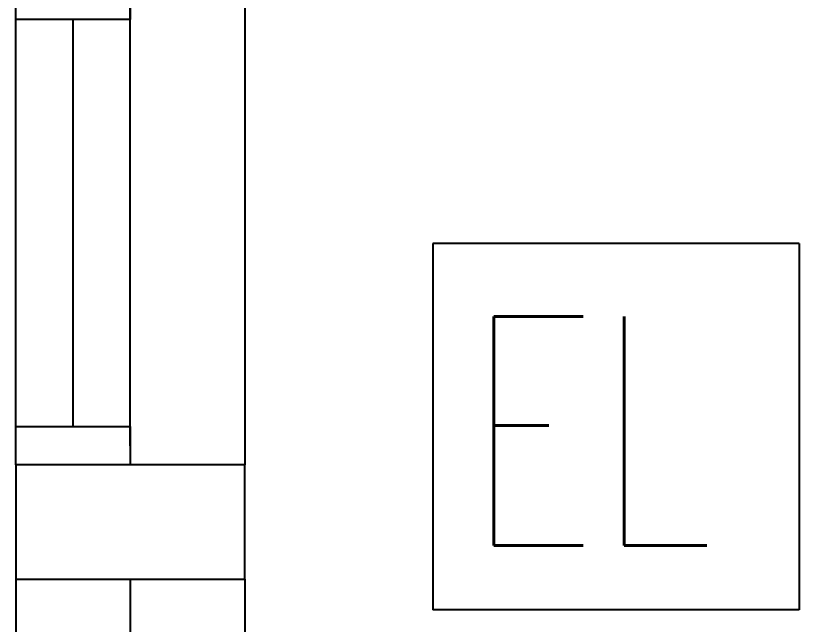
# Model space of a CAD drawing. Header units: inches. Extents: x 16928 to 514628, y -1471 to 241387.
# Drawn here: x 67139 to 68165, y 38139 to 38936 of the extents above; entities that cross this region are included whole.
import ezdxf

# ---------------------------------------------------------------- set-up
doc = ezdxf.new("R2010")
doc.units = ezdxf.units.IN
doc.header["$MEASUREMENT"] = 0
for name, color, linetype in [('dxt_text', 4, 'Continuous'), ('ELECT', 6, 'Continuous'), ('LW', 2, 'Continuous'), ('WALL', 1, 'Continuous'), ('WIN', 9, 'Continuous')]:
    doc.layers.add(name, color=color, linetype=linetype)
doc.styles.add('ROMANS', font='ROMANS', dxfattribs={"width": 0.7})

# ---------------------------------------------------------------- blocks, each defined once
blk = doc.blocks.new('1 X 8W EL')
at = {"layer": 'ELECT', "color": 6}
for p, q in [((-240, 240), (-240, -240)), ((240, 240), (-240, 240)), ((240, 240), (240, -240)), ((240, -240), (-240, -240))]:
    blk.add_line(p, q, dxfattribs=at)
at = {"layer": 'ELECT', "color": 6, "style": 'ROMANS', "width": 0.7}
blk.add_text('EL', height=300, dxfattribs=at).set_placement((-196.2, -155.6))

msp = doc.modelspace()

# ---------------------------------------------------------------- linework, layer by layer
at = {"layer": 'LW'}
for p, q in [((67438.6, 40148), (67438.6, 38348)), ((67438.6, 38198), (67438.6, 37885.5))]:
    msp.add_line(p, q, dxfattribs=at)
at = {"layer": 'WALL'}
for p, q in [((67138.6, 38348), (67138.6, 37760.5)), ((67288.6, 38198), (67288.6, 37760.5))]:
    msp.add_line(p, q, dxfattribs=at)
msp.add_lwpolyline([(67138.6, 38348), (67138.6, 38198), (67438.6, 38198), (67438.6, 38348)], close=True, dxfattribs=at)
at = {"layer": 'WIN'}
for p, q in [((67138.6, 38348), (67138.6, 40148)), ((67288.6, 38373), (67288.6, 40123)), ((67213.6, 38931.3), (67213.6, 38398))]:
    msp.add_line(p, q, dxfattribs=at)
for points in [[(67288.6, 38981.3), (67288.6, 38931.3), (67138.6, 38931.3), (67138.6, 38981.3)], [(67288.6, 38398), (67288.6, 38348), (67138.6, 38348), (67138.6, 38398)]]:
    msp.add_lwpolyline(points, close=True, dxfattribs=at)

# ---------------------------------------------------------------- block references
at = {"layer": 'dxt_text'}
msp.add_blockref('1 X 8W EL', (67924.8, 38398), dxfattribs=at)

doc.saveas('drawing.dxf')
